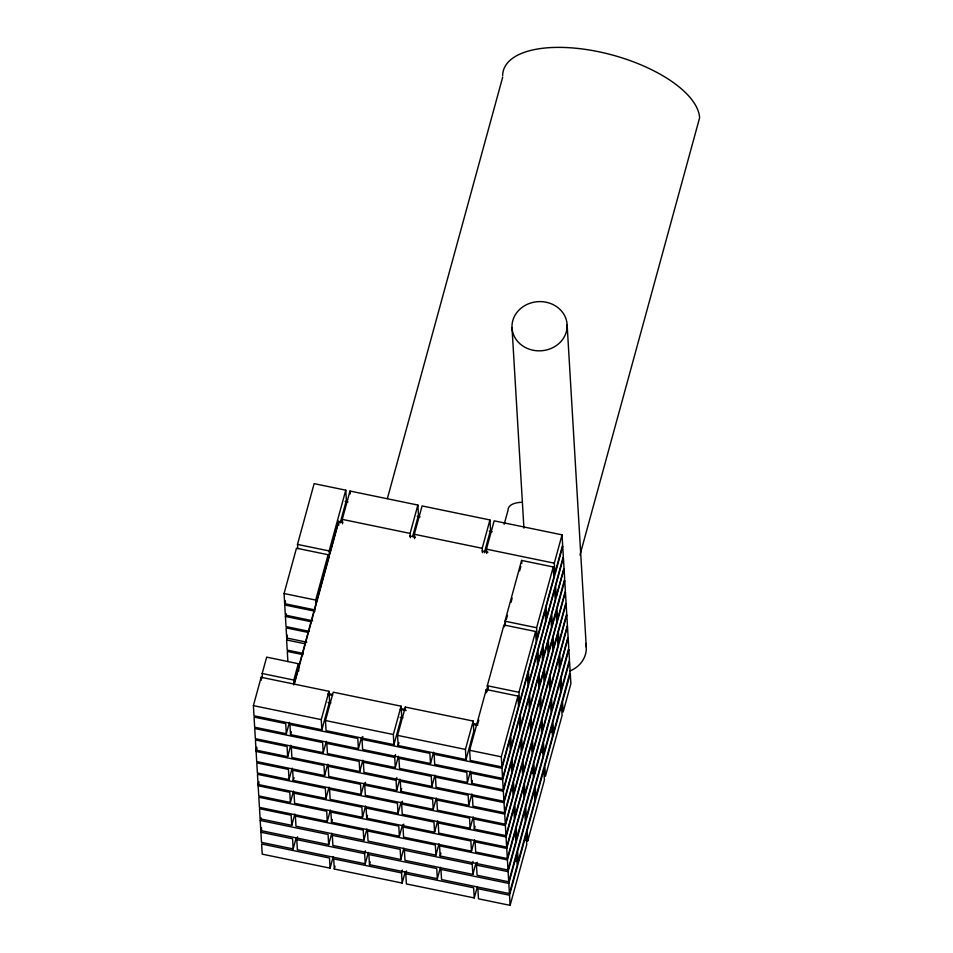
<?xml version="1.0" encoding="UTF-8"?>
<svg xmlns="http://www.w3.org/2000/svg" width="953" height="953" viewBox="0 0 953 953"><rect width="100%" height="100%" fill="white"/><g stroke="black" fill="none" stroke-linecap="round" stroke-linejoin="round"><path stroke-width="1.43" d="M253.391 705.625L261.146 677.285L329.011 691.306L329.607 701.444L321.864 729.784L253.986 715.763L253.391 705.625L321.256 719.634L321.864 729.784M262.432 677.857L262.17 673.509L266.661 657.129L299.397 663.931M314.871 609.908L284.661 603.666L284.065 593.528L296.466 548.189L328.118 554.729L328.368 559.066M297.765 548.761L297.503 544.413L314.133 483.636L345.772 490.176L346.38 500.313L340.197 522.935M284.661 603.666L285.435 600.843M312.679 620.772L285.34 615.126L284.744 604.976L285.495 602.213M309.046 631.327L286.019 626.574L285.423 616.424L286.198 613.601M290.796 745.246L287.675 756.646L256.035 750.118L256.81 747.259M306.842 642.179L286.698 638.022L287.461 635.246M327.677 764.246L324.58 775.587L256.714 761.566L256.107 751.429L256.881 748.593M303.03 653.365L287.21 650.101L286.615 639.963L287.377 637.176M329.047 787.142L325.938 798.483L258.072 784.462L258.847 781.627M293.524 791.038L290.403 802.45L258.751 795.91L258.144 785.772L258.93 782.925M294.084 684.385L293.822 680.037L298.301 663.669L298.73 670.912M315.967 604.416L315.705 600.068L328.118 554.729M329.404 555.289L329.154 550.941L345.772 490.176M293.75 684.885L338.506 521.339L342.866 522.232M294.191 684.48L329.154 556.695M329.929 553.884L338.565 522.315M342.496 523.733L342.246 519.385L350.001 491.045L417.867 505.066L418.462 515.204L412.649 536.456M331.787 833.279L328.678 844.608L260.812 830.599L260.205 820.45L260.991 817.614M286.317 733.75L285.721 723.613L254.07 717.073L254.665 727.21L286.317 733.75L289.438 722.338M260.812 830.599L261.587 827.764M296.252 837.604L293.155 848.909L261.515 842.369L260.908 832.231L261.682 829.408M361.509 737.3L358.411 748.641L290.534 734.62L291.308 731.785M289.045 779.554L288.437 769.405L256.786 762.876L257.393 773.014L289.045 779.554L292.166 768.142M364.225 783.104L361.127 794.445L293.262 780.424L294.036 777.588M291.761 825.358L291.153 815.208L259.514 808.68L260.109 818.818L291.761 825.358L294.858 814.041M321.256 719.634L329.011 691.306M325.473 720.516L333.228 692.176L401.094 706.185L401.701 716.334L393.946 744.674L326.081 730.653L325.473 720.516L393.339 734.525L393.946 744.674M387.371 498.574L502.696 77.145M368.346 852.458L365.249 863.799L297.384 849.778L296.776 839.641L297.55 836.805M323.222 752.679L322.614 742.542L254.749 728.521L255.356 738.67L323.222 752.679L326.319 741.351M327.296 821.379L326.7 811.241L258.835 797.22L259.43 807.37L327.296 821.379L330.405 810.05M410.374 537.754L410.112 533.406L417.867 505.066M402.488 824.941L399.39 836.269L331.525 822.248L332.299 819.425M414.591 538.624L414.329 534.276L422.084 505.936L489.949 519.957L490.557 530.094L484.35 552.764M433.591 752.191L430.494 763.532L362.628 749.511L362.021 739.373L362.795 736.538M330.083 868.159L329.476 858.022L261.61 844.001L262.206 854.15L330.083 868.159L333.181 856.83M359.769 771.537L359.162 761.399L291.296 747.378L291.904 757.528L359.769 771.537L362.867 760.208M405.263 871.721L402.166 883.05L334.3 869.041L335.075 866.206M436.319 797.995L433.21 809.323L365.344 795.314L364.749 785.165L365.523 782.342M362.485 817.34L361.89 807.203L294.012 793.182L294.62 803.319L362.485 817.34L365.595 806M437.677 820.89L434.58 832.231L366.702 818.21L367.489 815.375M363.843 840.236L363.248 830.099L295.382 816.078L295.978 826.227L363.843 840.236L366.953 828.907M393.339 734.525L401.094 706.185M365.249 863.799L364.642 853.65L365.416 850.815M397.568 735.394L405.323 707.066L473.188 721.076L473.784 731.225L466.029 759.553L398.163 745.544L397.568 735.394L465.433 749.415L466.029 759.553M394.709 757.432L326.831 743.411L327.439 753.549L395.304 767.57L394.709 757.432L395.483 754.597M398.163 745.544L398.938 742.709M395.304 767.57L398.414 756.229M440.441 867.349L437.332 878.69L369.466 864.669L370.24 861.834M396.067 780.328L328.201 766.307L328.797 776.457L396.662 790.466L396.067 780.328L396.841 777.493M396.662 790.466L399.772 779.137M471.854 794.028L468.757 805.356L400.891 791.347L401.666 788.512M398.032 813.374L397.425 803.224L329.559 789.215L330.155 799.353L398.032 813.374L401.13 802.033M473.212 816.924L470.115 828.264L402.249 814.243L401.642 804.106L402.416 801.27M474.582 839.819L471.473 851.16L403.607 837.139L403 827.001L403.786 824.166M482.456 552.645L482.194 548.297L489.949 519.957M400.772 859.499L400.165 849.361L332.299 835.34L332.895 845.478L400.772 859.499L403.869 848.158M486.673 553.514L486.423 549.166L494.178 520.826L562.044 534.847L562.639 544.985L554.884 573.325L554.289 563.175L562.044 534.847M402.166 883.05L401.57 872.912L402.345 870.077M477.358 886.612L474.26 897.94L406.383 883.919L405.787 873.782L406.562 870.947M431.852 786.428L431.256 776.29L363.379 762.269L363.986 772.406L431.852 786.428L434.961 775.099M504.173 524.293L508.056 510.105A27.601 11.948 15.3 0 1 521.291 502.302M435.938 855.127L435.33 844.989L367.465 830.968L368.072 841.118L435.938 855.127L439.035 843.798M465.433 749.415L473.188 721.076M508.02 870.018L507.425 859.88L515.18 831.54L515.776 841.678L508.02 870.018L440.155 855.997L440.929 853.161M469.65 750.285L486.28 689.519L517.932 696.059L518.527 706.197L501.897 766.962L470.258 760.434L469.65 750.285L501.302 756.825L501.897 766.962M487.567 690.091L487.317 685.743L503.946 624.965L535.586 631.505L536.194 641.655L519.564 702.421L518.956 692.271L535.586 631.505M505.233 625.537L504.971 621.189L521.601 560.424L553.252 566.964L553.86 577.101L537.23 637.867L536.622 627.729L553.252 566.964M478.799 720.075L477.632 724.387L473.272 723.482M486.268 692.819L487.829 687.077M504.328 626.824L505.495 622.523M506.281 619.653L507.461 615.34M510.999 602.427L512.178 598.127M519.635 570.871L520.814 566.558M487.102 690.925L488.174 687.018M467.399 782.461L466.791 772.323L398.926 758.302L399.521 768.44L467.399 782.461L470.496 771.12M503.267 789.87L502.66 779.721L519.29 718.955L519.885 729.093L503.267 789.87L471.616 783.33L472.39 780.507M505.983 835.662L505.376 825.524L522.006 764.759L522.613 774.896L505.983 835.662L474.332 829.134L475.106 826.311M501.302 756.825L517.932 696.059M472.247 864.24L404.382 850.231L404.989 860.368L472.855 874.389L472.247 864.24L473.033 861.417M472.855 874.389L475.952 863.049M501.981 768.273L509.736 739.933L510.331 750.082L502.576 778.422L434.711 764.401L434.115 754.264L501.981 768.273L502.576 778.422M508.723 881.799L508.116 871.65L524.746 810.884L525.353 821.021L508.723 881.799L477.072 875.259L476.476 865.121L477.25 862.286M503.339 791.181L511.094 762.841L511.701 772.978L503.946 801.318L436.069 787.297L435.473 777.16L503.339 791.181L503.946 801.318M504.018 802.629L520.648 741.851L521.255 752L504.625 812.766L472.974 806.226L472.366 796.089L504.018 802.629L504.625 812.766M504.697 814.076L512.452 785.737L513.059 795.874L505.304 824.214L437.439 810.205L436.831 800.055L504.697 814.076L505.304 824.214M579.984 555.015L699.609 117.815A101.411 43.921 15.3 0 0 600.033 52.022A101.411 43.921 15.3 0 0 502.648 75.668M506.055 836.972L513.81 808.632L514.417 818.782L506.662 847.122L438.797 833.101L438.189 822.963L506.055 836.972L506.662 847.122M506.746 848.432L523.364 787.654L523.971 797.804L507.341 858.57L475.69 852.03L475.094 841.892L506.746 848.432L507.341 858.57M534.478 773.348L551.108 712.582L550.5 702.444L533.871 763.21L534.478 773.348L531.595 772.764M544.044 752.703L560.674 691.926L560.078 681.788L543.448 742.554L544.044 752.703L541.173 752.108M508.819 883.431L516.574 855.091L517.181 865.229L509.426 893.569L441.561 879.559L440.953 869.41L508.819 883.431L509.426 893.569M518.206 861.452L534.836 800.687L534.24 790.549L517.61 851.315L518.206 861.452L515.335 860.857M553.538 732.357L570.168 671.591L569.56 661.453L552.931 722.219L553.538 732.357L550.655 731.761M509.521 895.212L526.151 834.435L526.747 844.584L510.117 905.35L478.477 898.81L477.87 888.672L509.521 895.212L510.117 905.35M527.783 840.796L544.413 780.03L543.806 769.893L527.188 830.659L527.783 840.796L524.912 840.212M345.129 501.349L348.024 501.945M417.223 516.24L420.106 516.836M489.306 531.131L492.201 531.726M342.246 519.385L410.112 533.406M414.329 534.276L482.194 548.297M486.423 549.166L554.289 563.175M409.599 536.015L415.401 537.218M482.147 551.001L487.948 552.204M297.503 544.413L329.154 550.941M504.971 621.189L536.622 627.729M284.065 593.528L315.705 600.068M284.744 604.976L314.955 611.218M285.423 616.424L311.309 621.773M307.676 632.339L286.103 627.884L286.698 638.022M286.615 639.963L305.305 643.823M487.317 685.743L518.956 692.271M303.114 654.675L287.294 651.411L287.889 661.549M262.17 673.509L293.822 680.037M328.177 693.522L332.537 694.415M400.725 708.496L405.085 709.401M328.237 694.499L332.597 695.392M400.296 709.377L406.073 710.569M473.331 724.459L477.691 725.364M328.011 702.409L330.905 703.004M400.105 717.299L402.988 717.895M362.021 739.373L429.886 753.382L430.494 763.532M502.66 779.721L471.008 773.193L471.616 783.33M256.107 751.429L323.972 765.438L324.58 775.587M364.749 785.165L432.614 799.186L433.21 809.323M401.642 804.106L469.507 818.115L470.115 828.264M505.376 825.524L473.736 818.984L474.332 829.134M258.144 785.772L289.795 792.312L290.403 802.45M403 827.001L470.877 841.022L471.473 851.16M507.425 859.88L439.547 845.859L440.155 855.997M260.205 820.45L328.082 834.471L328.678 844.608M476.476 865.121L508.116 871.65M260.908 832.231L292.559 838.771L293.155 848.909M296.776 839.641L364.642 853.65M401.57 872.912L333.693 858.891L334.3 869.041M405.787 873.782L473.653 887.803L474.26 897.94M567.13 324.854A27.601 24.611 -3.4 0 1 526.795 348.202A27.601 24.611 -3.4 0 1 524.781 305.615A27.601 24.611 -3.4 0 1 567.13 324.854L586.286 647.254M512.011 327.594L523.924 528.165M521.601 560.424L521.779 563.318M486.28 689.519L486.447 692.414M468.757 805.356L468.149 795.219L400.284 781.198L400.891 791.347M434.58 832.231L433.972 822.094L366.107 808.073L366.702 818.21M437.332 878.69L436.736 868.54L368.871 854.531L369.466 864.669M405.323 707.066L405.49 709.961M399.39 836.269L398.783 826.132L330.917 812.111L331.525 822.248M350.001 491.045L350.168 493.952M358.411 748.641L357.804 738.504L289.938 724.483L290.534 734.62M361.127 794.445L360.52 784.295L292.654 770.286L293.262 780.424M338.506 521.339L338.744 525.246M325.938 798.483L325.342 788.345L257.465 774.324L258.072 784.462M287.675 756.646L287.079 746.509L255.428 739.969L256.035 750.118M261.146 677.285L261.313 680.18M585.773 643.43A27.601 24.611 -3.4 0 1 569.68 671.091M527.39 675.391L510.772 736.157L511.368 746.294L527.998 685.529L527.39 675.391M545.056 610.837L528.427 671.615L529.034 681.752L545.664 620.987L545.056 610.837M562.723 546.295L546.093 607.061L546.7 617.199L563.318 556.433L562.723 546.295M536.956 654.413L520.326 715.179L520.922 725.316L537.552 664.551L536.956 654.413M554.61 589.859L537.98 650.625L538.588 660.774L555.218 599.997L554.61 589.859M563.402 557.743L555.647 586.083L556.254 596.221L564.009 567.881L563.402 557.743M550.882 617.044L543.127 645.384L543.722 655.521L551.477 627.181L550.882 617.044M564.057 568.87L551.739 613.887L552.347 624.036L564.664 579.007L564.057 568.87M528.76 698.287L512.13 759.064L512.726 769.202L529.356 708.436L528.76 698.287M541.935 650.113L529.618 695.142L530.225 705.28L542.543 660.25L541.935 650.113M538.314 677.309L521.684 738.075L522.28 748.224L538.91 687.447L538.314 677.309M547.487 643.775L539.172 674.164L539.779 684.302L548.094 653.913L547.487 643.775M556.099 612.291L548.344 640.63L548.952 650.768L556.707 622.428L556.099 612.291M564.76 580.639L557.005 608.979L557.612 619.128L565.367 590.789L564.76 580.639M530.118 721.195L513.488 781.96L514.096 792.098L530.714 731.332L530.118 721.195M543.472 672.389L531.155 717.406L531.75 727.556L544.08 682.527L543.472 672.389M552.264 640.273L544.508 668.601L545.104 678.75L552.859 650.411L552.264 640.273M565.439 592.099L553.121 637.116L553.729 647.266L566.046 602.236L565.439 592.099M539.672 700.205L523.042 760.982L523.65 771.12L540.28 710.354L539.672 700.205M557.338 635.663L540.708 696.429L541.304 706.566L557.934 645.8L557.338 635.663M566.118 603.547L558.363 631.887L558.97 642.024L566.725 613.684L566.118 603.547M531.476 744.09L514.846 804.856L515.454 815.006L532.084 754.228L531.476 744.09M549.142 679.537L532.513 740.314L533.108 750.452L549.738 689.686L549.142 679.537M566.797 614.995L550.179 675.76L550.774 685.91L567.404 625.132L566.797 614.995M541.03 723.113L524.4 783.878L525.008 794.016L541.638 733.25L541.03 723.113M558.696 658.559L542.066 719.324L542.674 729.474L559.292 668.708L558.696 658.559M567.488 626.443L559.733 654.782L560.328 664.92L568.083 636.58L567.488 626.443M532.834 766.986L516.204 827.764L516.812 837.901L533.442 777.136L532.834 766.986M568.167 637.891L551.537 698.668L552.132 708.806L568.762 648.04L568.167 637.891M542.412 746.342L525.782 807.108L526.39 817.245L543.019 756.479L542.412 746.342M568.858 649.672L561.103 678.012L561.71 688.149L569.465 659.81L568.858 649.672M551.894 725.995L535.276 786.761L535.872 796.911L552.502 736.133L551.894 725.995M561.472 705.339L544.842 766.117L545.45 776.254L562.079 715.489L561.472 705.339M570.287 673.557L562.532 701.896L563.128 712.034L570.883 683.694L570.287 673.557"/></g></svg>
